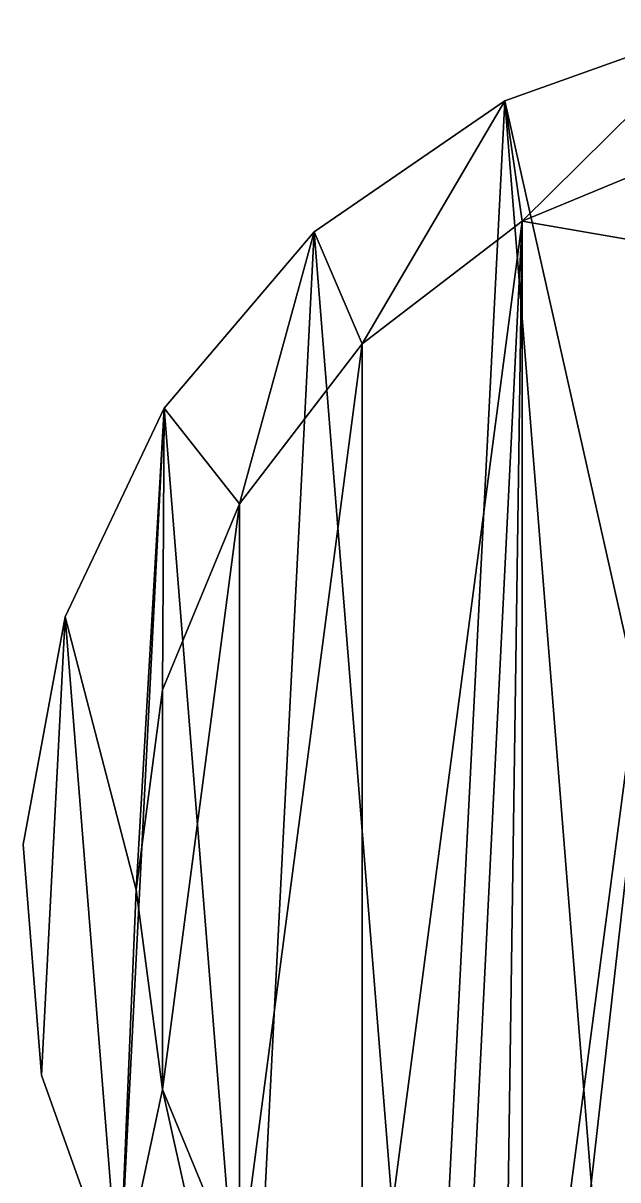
# Model space of a CAD drawing. Extents: x 3092.9 to 3123.9, y 4722.9 to 4753.9.
# Drawn here: x 3092.88 to 3103.29, y 4733.27 to 4753.53 of the extents above; entities that cross this region are included whole.
import ezdxf

# ---------------------------------------------------------------- set-up
doc = ezdxf.new("R2010")
doc.units = 0
doc.header["$MEASUREMENT"] = 0
doc.layers.add('LAYER14', color=7, linetype='Continuous')

msp = doc.modelspace()

# ---------------------------------------------------------------- linework, layer by layer
at = {"layer": 'LAYER14'}
for points in [[(3104.302, 4738.862, 15.017), (3101.313, 4752.169, 15.017), (3105.129, 4753.527, 15.017), (3104.302, 4738.862, 15.017)], [(3101.313, 4752.169, 17.019), (3105.129, 4753.527, 15.017), (3101.313, 4752.169, 15.017), (3101.313, 4752.169, 17.019)], [(3105.129, 4753.527, 15.017), (3101.313, 4752.169, 17.019), (3105.129, 4753.527, 17.019), (3105.129, 4753.527, 15.017)], [(3101.313, 4752.169, 17.019), (3101.617, 4750.057, 17.019), (3105.129, 4753.527, 17.019), (3101.313, 4752.169, 17.019)], [(3105.129, 4753.527, 17.019), (3101.617, 4750.057, 17.019), (3104.877, 4751.407, 17.019), (3105.129, 4753.527, 17.019)], [(3099.94, 4725.327, 15.017), (3097.977, 4749.871, 15.017), (3101.313, 4752.169, 15.017), (3099.94, 4725.327, 15.017)], [(3097.977, 4749.871, 17.019), (3101.313, 4752.169, 15.017), (3097.977, 4749.871, 15.017), (3097.977, 4749.871, 17.019)], [(3101.313, 4752.169, 15.017), (3097.977, 4749.871, 17.019), (3101.313, 4752.169, 17.019), (3101.313, 4752.169, 15.017)], [(3097.977, 4749.871, 17.019), (3098.818, 4747.909, 17.019), (3101.313, 4752.169, 17.019), (3097.977, 4749.871, 17.019)], [(3101.313, 4752.169, 17.019), (3098.818, 4747.909, 17.019), (3101.617, 4750.057, 17.019), (3101.313, 4752.169, 17.019)], [(3099.94, 4725.327, 15.017), (3101.313, 4752.169, 15.017), (3103.598, 4723.588, 15.017), (3099.94, 4725.327, 15.017)], [(3103.598, 4723.588, 15.017), (3101.313, 4752.169, 15.017), (3104.302, 4738.862, 15.017), (3103.598, 4723.588, 15.017)], [(3101.617, 4750.057, 17.52), (3101.617, 4726.647, 17.52), (3104.877, 4751.407, 17.52), (3101.617, 4750.057, 17.52)], [(3104.877, 4751.407, 17.52), (3101.617, 4726.647, 17.52), (3102.068, 4726.46, 17.52), (3104.877, 4751.407, 17.52)], [(3101.617, 4750.057, 17.52), (3104.877, 4751.407, 17.019), (3101.617, 4750.057, 17.019), (3101.617, 4750.057, 17.52)], [(3104.877, 4751.407, 17.019), (3101.617, 4750.057, 17.52), (3104.877, 4751.407, 17.52), (3104.877, 4751.407, 17.019)], [(3101.617, 4750.057, 17.019), (3118.522, 4747.14, 17.019), (3104.877, 4751.407, 17.019), (3101.617, 4750.057, 17.019)], [(3104.877, 4751.407, 17.52), (3102.068, 4726.46, 17.52), (3103.708, 4725.782, 17.52), (3104.877, 4751.407, 17.52)], [(3098.818, 4747.909, 17.52), (3098.818, 4728.795, 17.52), (3101.617, 4750.057, 17.52), (3098.818, 4747.909, 17.52)], [(3101.617, 4750.057, 17.52), (3098.818, 4728.795, 17.52), (3101.617, 4726.647, 17.52), (3101.617, 4750.057, 17.52)], [(3098.818, 4747.909, 17.52), (3101.617, 4750.057, 17.019), (3098.818, 4747.909, 17.019), (3098.818, 4747.909, 17.52)], [(3101.617, 4750.057, 17.019), (3098.818, 4747.909, 17.52), (3101.617, 4750.057, 17.52), (3101.617, 4750.057, 17.019)], [(3098.818, 4747.909, 17.019), (3098.818, 4728.795, 17.019), (3101.617, 4750.057, 17.019), (3098.818, 4747.909, 17.019)], [(3101.617, 4750.057, 17.019), (3098.818, 4728.795, 17.019), (3100.497, 4727.507, 17.019), (3101.617, 4750.057, 17.019)], [(3101.617, 4750.057, 17.019), (3100.497, 4727.507, 17.019), (3101.283, 4726.904, 17.019), (3101.617, 4750.057, 17.019)], [(3101.617, 4750.057, 17.019), (3101.283, 4726.904, 17.019), (3118.522, 4747.14, 17.019), (3101.617, 4750.057, 17.019)], [(3096.856, 4727.954, 15.017), (3095.35, 4746.787, 15.017), (3097.977, 4749.871, 15.017), (3096.856, 4727.954, 15.017)], [(3097.977, 4749.871, 17.019), (3095.35, 4746.787, 15.017), (3095.35, 4746.787, 17.019), (3097.977, 4749.871, 17.019)], [(3095.35, 4746.787, 15.017), (3097.977, 4749.871, 17.019), (3097.977, 4749.871, 15.017), (3095.35, 4746.787, 15.017)], [(3095.35, 4746.787, 17.019), (3096.67, 4745.11, 17.019), (3097.977, 4749.871, 17.019), (3095.35, 4746.787, 17.019)], [(3097.977, 4749.871, 17.019), (3096.67, 4745.11, 17.019), (3098.818, 4747.909, 17.019), (3097.977, 4749.871, 17.019)], [(3096.856, 4727.954, 15.017), (3097.977, 4749.871, 15.017), (3099.94, 4725.327, 15.017), (3096.856, 4727.954, 15.017)], [(3096.67, 4745.11, 17.52), (3096.67, 4731.594, 17.52), (3098.818, 4747.909, 17.52), (3096.67, 4745.11, 17.52)], [(3098.818, 4747.909, 17.52), (3096.67, 4731.594, 17.52), (3098.818, 4728.795, 17.52), (3098.818, 4747.909, 17.52)], [(3098.818, 4747.909, 17.52), (3096.67, 4745.11, 17.019), (3096.67, 4745.11, 17.52), (3098.818, 4747.909, 17.52)], [(3096.67, 4745.11, 17.019), (3098.818, 4747.909, 17.52), (3098.818, 4747.909, 17.019), (3096.67, 4745.11, 17.019)], [(3096.67, 4745.11, 17.019), (3096.67, 4731.594, 17.019), (3098.818, 4747.909, 17.019), (3096.67, 4745.11, 17.019)], [(3098.818, 4747.909, 17.019), (3096.67, 4731.594, 17.019), (3098.818, 4728.795, 17.019), (3098.818, 4747.909, 17.019)], [(3101.617, 4726.647, 17.019), (3118.522, 4747.14, 17.019), (3101.283, 4726.904, 17.019), (3101.617, 4726.647, 17.019)], [(3118.522, 4747.14, 17.019), (3101.617, 4726.647, 17.019), (3102.068, 4726.46, 17.019), (3118.522, 4747.14, 17.019)], [(3118.522, 4747.14, 17.019), (3102.068, 4726.46, 17.019), (3102.901, 4726.116, 17.019), (3118.522, 4747.14, 17.019)], [(3118.522, 4747.14, 17.019), (3102.901, 4726.116, 17.019), (3103.708, 4725.782, 17.019), (3118.522, 4747.14, 17.019)], [(3094.557, 4731.29, 15.017), (3093.611, 4743.129, 15.017), (3095.35, 4746.787, 15.017), (3094.557, 4731.29, 15.017)], [(3095.35, 4746.787, 17.019), (3093.611, 4743.129, 15.017), (3093.611, 4743.129, 17.019), (3095.35, 4746.787, 17.019)], [(3093.611, 4743.129, 15.017), (3095.35, 4746.787, 17.019), (3095.35, 4746.787, 15.017), (3093.611, 4743.129, 15.017)], [(3093.611, 4743.129, 17.019), (3094.859, 4738.352, 17.019), (3095.35, 4746.787, 17.019), (3093.611, 4743.129, 17.019)], [(3094.557, 4731.29, 15.017), (3095.35, 4746.787, 15.017), (3096.856, 4727.954, 15.017), (3094.557, 4731.29, 15.017)], [(3095.35, 4746.787, 17.019), (3094.859, 4738.352, 17.019), (3095.32, 4741.85, 17.019), (3095.35, 4746.787, 17.019)], [(3095.35, 4746.787, 17.019), (3095.32, 4741.85, 17.019), (3096.67, 4745.11, 17.019), (3095.35, 4746.787, 17.019)], [(3095.32, 4741.85, 17.52), (3095.32, 4734.854, 17.52), (3096.67, 4745.11, 17.52), (3095.32, 4741.85, 17.52)], [(3096.67, 4745.11, 17.52), (3095.32, 4734.854, 17.52), (3096.67, 4731.594, 17.52), (3096.67, 4745.11, 17.52)], [(3096.67, 4745.11, 17.52), (3095.32, 4741.85, 17.019), (3095.32, 4741.85, 17.52), (3096.67, 4745.11, 17.52)], [(3095.32, 4741.85, 17.019), (3096.67, 4745.11, 17.52), (3096.67, 4745.11, 17.019), (3095.32, 4741.85, 17.019)], [(3095.32, 4741.85, 17.019), (3095.32, 4734.854, 17.019), (3096.67, 4745.11, 17.019), (3095.32, 4741.85, 17.019)], [(3096.67, 4745.11, 17.019), (3095.32, 4734.854, 17.019), (3096.67, 4731.594, 17.019), (3096.67, 4745.11, 17.019)], [(3093.611, 4743.129, 15.017), (3093.2, 4735.106, 15.017), (3092.877, 4739.145, 15.017), (3093.611, 4743.129, 15.017)], [(3093.611, 4743.129, 17.019), (3092.877, 4739.145, 15.017), (3092.877, 4739.145, 17.019), (3093.611, 4743.129, 17.019)], [(3092.877, 4739.145, 15.017), (3093.611, 4743.129, 17.019), (3093.611, 4743.129, 15.017), (3092.877, 4739.145, 15.017)], [(3093.2, 4735.106, 17.019), (3093.611, 4743.129, 17.019), (3092.877, 4739.145, 17.019), (3093.2, 4735.106, 17.019)], [(3093.2, 4735.106, 15.017), (3093.611, 4743.129, 15.017), (3094.557, 4731.29, 15.017), (3093.2, 4735.106, 15.017)], [(3093.611, 4743.129, 17.019), (3093.2, 4735.106, 17.019), (3094.557, 4731.29, 17.019), (3093.611, 4743.129, 17.019)], [(3093.611, 4743.129, 17.019), (3094.557, 4731.29, 17.019), (3094.859, 4738.352, 17.019), (3093.611, 4743.129, 17.019)], [(3095.32, 4734.854, 17.52), (3095.32, 4741.85, 17.52), (3094.859, 4738.352, 17.52), (3095.32, 4734.854, 17.52)], [(3095.32, 4741.85, 17.52), (3094.859, 4738.352, 17.019), (3094.859, 4738.352, 17.52), (3095.32, 4741.85, 17.52)], [(3094.859, 4738.352, 17.019), (3095.32, 4741.85, 17.52), (3095.32, 4741.85, 17.019), (3094.859, 4738.352, 17.019)], [(3095.32, 4734.854, 17.019), (3095.32, 4741.85, 17.019), (3094.859, 4738.352, 17.019), (3095.32, 4734.854, 17.019)], [(3092.877, 4739.145, 17.019), (3093.2, 4735.106, 15.017), (3093.2, 4735.106, 17.019), (3092.877, 4739.145, 17.019)], [(3093.2, 4735.106, 15.017), (3092.877, 4739.145, 17.019), (3092.877, 4739.145, 15.017), (3093.2, 4735.106, 15.017)], [(3094.557, 4731.29, 17.019), (3095.32, 4734.854, 17.019), (3094.859, 4738.352, 17.019), (3094.557, 4731.29, 17.019)], [(3094.859, 4738.352, 17.52), (3095.32, 4734.854, 17.019), (3095.32, 4734.854, 17.52), (3094.859, 4738.352, 17.52)], [(3095.32, 4734.854, 17.019), (3094.859, 4738.352, 17.52), (3094.859, 4738.352, 17.019), (3095.32, 4734.854, 17.019)], [(3093.2, 4735.106, 17.019), (3094.557, 4731.29, 15.017), (3094.557, 4731.29, 17.019), (3093.2, 4735.106, 17.019)], [(3094.557, 4731.29, 15.017), (3093.2, 4735.106, 17.019), (3093.2, 4735.106, 15.017), (3094.557, 4731.29, 15.017)], [(3095.32, 4734.854, 17.019), (3094.557, 4731.29, 17.019), (3096.856, 4727.954, 17.019), (3095.32, 4734.854, 17.019)], [(3095.32, 4734.854, 17.52), (3096.67, 4731.594, 17.019), (3096.67, 4731.594, 17.52), (3095.32, 4734.854, 17.52)], [(3096.67, 4731.594, 17.019), (3095.32, 4734.854, 17.52), (3095.32, 4734.854, 17.019), (3096.67, 4731.594, 17.019)], [(3095.32, 4734.854, 17.019), (3096.856, 4727.954, 17.019), (3096.67, 4731.594, 17.019), (3095.32, 4734.854, 17.019)]]:
    msp.add_3dface(points, dxfattribs=at)

doc.saveas('drawing.dxf')
